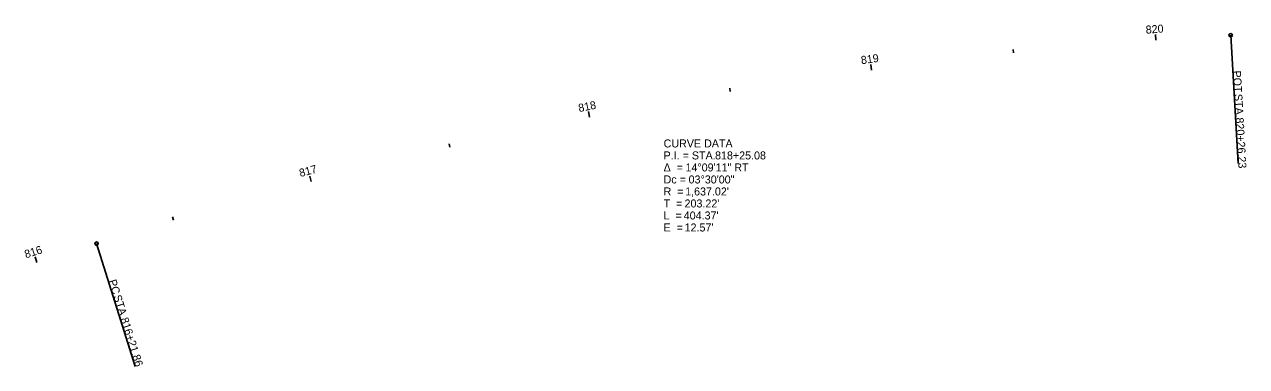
# Model space of a CAD drawing. Extents: x 149812 to 153516, y 327084 to 331478.
# Drawn here: x 153088.2 to 153515.7, y 331016.4 to 331136 of the extents above; entities that cross this region are included whole.
import ezdxf

# ---------------------------------------------------------------- set-up
doc = ezdxf.new("R2010")
doc.units = 0
for name, color, linetype in [('PV_P_Curb', 7, 'Continuous'), ('RW_P_Esmt_SH', 7, 'Continuous'), ('RW_P_Prelim_RW', 7, 'Continuous')]:
    doc.layers.add(name, color=color, linetype=linetype)

msp = doc.modelspace()

# ---------------------------------------------------------------- linework, layer by layer
at = {"layer": 'PV_P_Curb'}
for p, q in [((153510.16, 331132.25), (153512.78, 331087.33)), ((153113.46, 331059.35), (153126.98, 331016.43))]:
    msp.add_line(p, q, dxfattribs=at)
for centre in [(153510.16, 331132.25), (153113.46, 331059.35)]:
    msp.add_circle(centre, 0.6, dxfattribs=at)
at = {"layer": 'RW_P_Prelim_RW'}
for p, q in [((153483.99, 331130.51), (153483.84, 331132.51)), ((153434.19, 331126.04), (153434.06, 331127.24)), ((153384.55, 331120.05), (153384.28, 331122.04)), ((153335.12, 331112.55), (153334.92, 331113.74)), ((153285.94, 331103.54), (153285.55, 331105.51)), ((153237.06, 331093.04), (153236.79, 331094.21)), ((153188.52, 331081.04), (153188.01, 331082.98)), ((153140.37, 331067.57), (153140.03, 331068.72)), ((153092.61, 331052.78), (153092.01, 331054.69))]:
    msp.add_line(p, q, dxfattribs=at)

# ---------------------------------------------------------------- texts
at = {"layer": 'PV_P_Curb'}
for s, rotation, p in [('POT', 273.3364, (153510.92, 331119.81)), (' STA. ', 273.3364, (153511.34, 331112.69)), ('820+26.23', 273.3364, (153511.88, 331103.38)), ('PC', 287.4895, (153117.6, 331046.32)), (' STA. ', 287.4895, (153118.99, 331041.93)), ('816+21.86', 287.4895, (153121.79, 331033.04))]:
    msp.add_text(s, height=2.8, rotation=rotation, dxfattribs=at).set_placement(p)
at = {"layer": 'RW_P_Esmt_SH'}
for s, p in [('CURVE DATA', (153311.81, 331093)), ('P.I. = STA. ', (153311.81, 331088.8)), ('818+25.08', (153329.8, 331088.8)), ('Δ  = ', (153311.81, 331084.6)), ('14°09\'11" RT', (153319.46, 331084.6)), ('Dc = ', (153311.81, 331080.4)), ('03°30\'00"', (153320.55, 331080.4)), ('R  = ', (153311.81, 331076.2)), ("1,637.02'", (153319.34, 331076.2)), ('T  = ', (153311.81, 331072)), ("203.22'", (153319.13, 331072)), ('L  = ', (153311.81, 331067.8)), ("404.37'", (153318.85, 331067.8)), ('E  = ', (153311.81, 331063.6)), ("12.57'", (153319.15, 331063.6))]:
    msp.add_text(s, height=2.8, dxfattribs=at).set_placement(p)
at = {"layer": 'RW_P_Prelim_RW'}
for s, rotation, p in [('820', 4.2546, (153480.54, 331132.76)), ('819', 7.7546, (153381.02, 331122.1)), ('818', 11.2546, (153282.26, 331105.36)), ('817', 14.7546, (153184.75, 331082.64)), ('816', 17.4895, (153088.75, 331054.19))]:
    msp.add_text(s, height=2.8, rotation=rotation, dxfattribs=at).set_placement(p)

doc.saveas('drawing.dxf')
